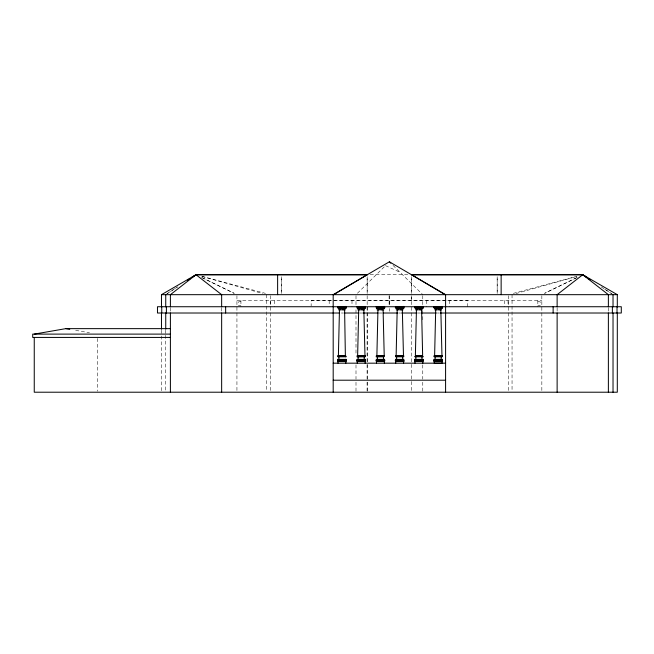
<?xml version="1.0" encoding="UTF-8"?>
<svg xmlns="http://www.w3.org/2000/svg" width="654" height="654" viewBox="0 0 654 654"><rect width="100%" height="100%" fill="white"/><g stroke="black" fill="none" stroke-linecap="round" stroke-linejoin="round"><path stroke-width="0.49" stroke-dasharray="3.27 2.45" d="M367.164 391.198L367.164 380.007M367.164 378.993L367.164 362.717M367.164 361.703L367.164 306.783M411.611 300.505L411.611 295.649M357.436 293.262L385.754 265.361M165.74 294.668L177.52 286.918M167.252 293.572L177.406 286.918M577.294 277.394L544.561 293.335L578.324 276.887M515.981 293.572L576.861 276.397M513.333 293.368L576.885 276.307M370.189 274.729L408.578 274.729M236.936 300.505L541.839 300.505M240.934 301.756L238.628 301.756L238.628 305.532L240.934 305.532M537.841 301.756L540.139 301.756L540.139 305.532L537.841 305.532M341.363 313.013L343.448 313.013M359.757 313.013L361.826 313.013M379.165 313.013L382.238 313.013M398.572 313.013L400.624 313.013M417.971 313.013L420.04 313.013M437.363 313.013L439.455 313.013M75.668 330.352L89.467 332.747M201.89 276.307L265.442 293.368M201.914 276.397L262.794 293.572M385.476 265.638L400.003 272.252M201.481 277.394L234.214 293.335L201.481 277.386M604.754 289.142L611.523 293.572M601.255 286.918L613.027 294.668M393.013 265.361L422.77 294.676M608.375 307.887L608.375 311.95M557.126 307.887L557.126 311.95M541.839 295.698L541.839 391.198M537.841 300.505L537.841 306.783M512.049 294.676L512.049 391.198M508.444 295.698L508.444 391.198M508.052 300.505L508.052 306.783M504.447 300.505L504.447 306.783M467.618 306.734L467.618 300.456L311.149 300.456L311.149 305.884M449.584 300.456L449.584 306.734M426.768 300.456L426.768 306.734M422.77 295.682L422.77 306.734M422.77 310.813L422.77 320.002M422.77 364.899L422.77 379.189M422.77 382.206L422.77 392.212M411.611 295.698L411.611 392.212M389.653 295.649L389.653 306.783M389.383 300.505L389.383 305.884M389.383 308.533L389.383 311.222M389.114 295.649L389.114 306.783M367.164 295.649L367.164 363.763M367.164 364.785L367.164 381.037M367.164 382.05L367.164 392.212M355.997 295.682L355.997 304.723M355.997 309.8L355.997 353.675M355.997 364.899L355.997 379.189M355.997 382.206L355.997 392.212M351.999 300.456L351.999 306.734M329.191 300.456L329.191 305.835M274.328 300.505L274.328 306.783M270.723 300.505L270.723 306.783M270.331 295.698L270.331 391.198M266.726 294.676L266.726 391.198M240.934 300.505L240.934 306.783M236.936 295.698L236.936 391.198M221.649 307.887L221.649 311.95M170.4 307.887L170.4 311.95M165.74 330.237L165.74 334.3M165.74 335.314L165.74 391.198M161.473 330.237L161.473 391.198M97.356 338.437L97.356 391.198M281.596 276.724L281.596 293.679L281.596 276.724M367.164 276.724L367.164 293.679L367.164 276.724M411.611 276.724L411.611 293.679L411.611 276.724M497.179 276.724L497.179 293.679L497.179 276.724"/><path stroke-width="0.98" d="M277.623 294.676L277.623 274.729M338.396 355.572L339.451 310.143M357.64 355.572L358.694 310.143M376.884 355.572L377.938 310.143M396.136 355.572L397.182 310.143M416.434 310.143L415.38 355.572L422.517 355.563M435.678 310.143L434.624 355.572L442.284 355.523L441.761 355.563M345.901 361.523L345.852 363.174M365.145 361.523L365.096 363.174M384.388 361.523L384.339 363.174M403.632 361.523L403.583 363.174M422.876 361.523L422.827 363.174M442.12 361.523L442.071 363.174L434.24 363.183L434.191 361.531M346.277 360.804L337.587 360.812M365.521 360.804L356.831 360.812M384.765 360.804L376.075 360.812M404.098 360.804L395.237 360.812L395.654 360.248L403.682 360.24L403.943 361.172L395.318 360.812M423.252 360.804L414.571 360.812M442.496 360.804L433.815 360.812M346.105 361.172L337.758 361.18M365.349 361.172L357.002 361.18M384.593 361.172L376.344 361.531M403.837 361.172L395.498 361.18M423.081 361.172L414.742 361.18M442.325 361.172L433.986 361.18M338.674 307.388L338.461 307.977L345.402 307.969L345.402 306.8L338.461 306.8L338.674 307.388L345.189 307.38M357.918 307.388L357.713 307.977L364.646 307.969L364.646 306.8L357.705 306.8L357.918 307.388L364.433 307.38M377.162 307.388L376.957 307.977L383.89 307.969L383.89 306.8L376.957 306.8L377.162 307.388L383.677 307.38M396.406 307.388L396.201 307.977L403.134 307.969L403.134 306.8L396.201 306.8L396.406 307.388L402.921 307.38M415.65 307.388L415.445 307.977L422.378 307.969L422.378 306.8L415.445 306.8L415.65 307.388L422.165 307.38M434.894 307.388L434.689 307.977L441.622 307.969L441.622 306.8L434.689 306.8L434.894 307.388L441.409 307.38M345.557 306.407C343.669 308.655 347.781 308.655 345.892 306.407M357.002 306.677C356.618 310.429 359.234 306.031 357.133 306.522M364.801 306.407C362.913 308.655 367.025 308.655 365.136 306.407M376.246 306.677C375.862 310.429 378.478 306.031 376.377 306.522M384.045 306.407C382.157 308.655 386.269 308.655 384.38 306.407M403.289 306.407C401.401 308.655 405.521 308.655 403.624 306.407M414.734 306.677C414.35 310.429 416.966 306.031 414.865 306.522M422.533 306.407C420.645 308.655 424.765 308.655 422.868 306.407M441.777 306.407C439.889 308.655 444.009 308.655 442.112 306.407M346.187 308.091L345.557 308.353M365.431 308.091L364.646 308.255M384.675 308.091L384.217 308.386M403.919 308.091L403.134 308.255M423.163 308.091L422.533 308.353M442.406 308.091L441.622 308.255M445.17 294.676L411.505 274.729L582.747 274.729L586.981 277.5L582.747 274.729L557.126 294.676L557.126 306.873M188.45 279.716L190.134 278.604M367.27 274.729L196.02 274.729L191.818 277.5L196.02 274.729L367.27 274.729L333.605 294.676M187.559 280.272L190.101 278.612M445.587 392.212L445.587 294.676L389.383 261.788L333.188 294.676L333.188 392.212M161.473 306.873L161.473 294.676L196.02 274.729L170.4 294.676L170.4 306.873M34.253 334.112L65.809 328.643L170.4 328.643M338.927 307.977L339.483 307.977M341.036 307.977L340.203 307.977L340.203 309.792M338.47 308.598L342.827 308.598L342.827 307.969L343.669 307.969L343.669 309.792L338.47 309.792M343.669 308.598L345.279 307.969M358.171 307.977L358.727 307.977M360.28 307.977L359.447 307.977L359.447 309.792M357.713 308.598L362.071 308.598L362.071 307.969L362.913 307.969L362.913 309.792L357.713 309.792M362.913 307.969L362.913 308.598L364.646 307.969M377.415 307.977L377.971 307.977M379.524 307.977L378.691 307.977L378.691 309.792M376.957 308.598L381.323 308.598L381.323 307.969L382.157 307.969L382.157 309.792L376.957 309.792M396.667 307.977L397.215 307.977M398.768 307.977L397.934 307.977L397.934 309.792M396.316 308.598L400.567 308.598L400.567 307.969L401.401 307.969L401.401 309.792L396.201 309.792M401.401 307.969L401.401 308.598L403.134 307.969M415.911 307.977L416.459 307.977M342.859 308.116L343.448 308.116M381.347 308.116L381.936 308.116M418.012 307.977L417.178 307.977L417.178 309.792M415.445 308.598L419.811 308.598L419.811 307.969L420.645 307.969L420.645 309.792L415.445 309.792M435.155 307.977L435.703 307.977M437.256 307.977L436.422 307.977L436.422 309.792M435.155 308.598L439.055 308.598L439.055 307.969L439.889 307.969L439.889 309.792L434.689 309.792M439.889 307.969L439.889 308.598L441.622 307.969M344.936 308.59L345.402 308.59M364.18 308.59L364.646 308.59M383.424 308.59L383.89 308.59M402.668 308.59L403.134 308.59M421.912 308.59L422.378 308.59M441.156 308.59L441.622 308.59M343.669 309.792L345.402 309.792M362.913 309.792L364.646 309.792M382.157 309.792L383.89 309.792M401.401 309.792L403.134 309.792M420.645 309.792L422.378 309.792M439.889 309.792L441.622 309.792M415.552 355.531C413.565 355.531 424.659 355.523 422.141 355.523M435.539 355.531L434.019 355.531L442.03 355.523M402.57 355.563L403.796 355.523L395.531 355.531L397.215 355.531M422.647 355.563L421.593 310.135M337.799 356.724L346.203 356.716L345.631 356.716M365.308 356.594L356.896 356.724L365.308 356.716M403.796 356.594L395.556 356.602M415.028 356.602L422.705 356.594M442.284 356.594L434.019 356.602M395.531 356.724L403.796 356.716M414.775 356.724L423.187 356.716L422.615 356.716M434.019 356.724L442.284 356.716M338.224 359.389L337.652 359.389L346.211 359.381M357.468 359.389L356.896 359.389L365.455 359.381M376.72 359.389L376.14 359.389L384.699 359.381L384.127 359.381M395.964 359.389L395.392 359.389L403.943 359.381L403.371 359.381M415.887 356.724L415.887 359.389L414.636 359.389L423.187 359.381M434.452 359.389L433.88 359.389L442.431 359.381M411.505 274.729L582.747 274.729M161.473 294.676L617.302 294.676L617.302 306.873M383.767 307.969L382.157 308.598M422.263 307.969L420.645 308.598L420.645 307.969M339.32 313.013L157.475 313.013L157.475 306.734L621.3 306.734L621.3 313.013L440.477 313.013M344.429 313.013L358.735 313.013M362.823 313.013L378.143 313.013M383.252 313.013L397.558 313.013M401.646 313.013L416.974 313.013M421.062 313.013L436.39 313.013M170.4 334.112L32.7 334.112L32.7 337.423L170.4 337.423M339.475 355.531L337.824 355.531L345.729 355.523M340.432 355.531L341.486 355.531M342.573 355.531L343.612 355.523M345.369 355.563L344.609 310.135M358.719 355.531L357.068 355.531L365.308 355.523L364.409 355.523M359.675 355.531L360.73 355.531M361.817 355.531L362.856 355.523M377.963 355.531L376.287 355.531L384.552 355.523L383.653 355.523M378.919 355.531L379.974 355.531M381.061 355.531L382.099 355.523M398.163 355.531L399.218 355.531M400.305 355.531L401.343 355.523M337.824 356.602L345.729 356.594M384.217 356.594C378.045 356.569 369.445 356.822 384.127 356.716M345.639 359.381L346.064 359.381M364.883 359.381L365.308 359.381M422.615 359.381L423.04 359.381M441.859 359.381L442.284 359.381M442.169 360.24L434.142 360.248L433.725 360.812L442.586 360.804L442.169 360.24L442.586 360.804M333.188 363.183L445.587 363.183M333.188 380.203L445.587 380.203M65.809 328.643L69.749 329.33M617.302 294.676L582.747 274.729L608.375 294.676L608.375 306.873M588.674 278.612L590.366 279.716L588.633 278.604M196.02 274.729L221.649 294.676L221.649 306.873M389.383 261.788L390.839 263.219M414.947 361.531L414.996 363.183M395.703 361.531L395.752 363.183M376.508 361.915L376.508 363.183M357.215 361.531L357.264 363.183M337.971 361.531L338.02 363.183M440.837 310.135L441.957 355.563M402.341 310.135L403.469 355.563M383.097 310.135L384.217 355.563M363.853 310.135L364.973 355.563M441.18 356.716L441.18 359.602M440.608 307.969L440.608 309.792M439.055 307.969L439.055 309.792M435.131 356.724L435.131 359.61M421.936 356.716L421.936 359.602M419.811 307.969L419.811 309.792M402.684 356.716L402.692 359.602M402.12 307.969L402.12 309.792M400.567 307.969L400.567 309.792M396.643 356.724L396.643 359.61M383.44 356.716L383.448 359.602M381.323 307.969L381.323 309.792M377.391 356.724L377.399 359.61M364.196 356.716L364.204 359.602M363.632 307.969L363.632 309.792M362.071 307.969L362.079 309.792M358.147 356.724L358.155 359.61M344.388 307.969L344.388 309.792M342.827 307.969L342.835 309.792M338.903 356.724L338.911 359.61M617.302 312.964L617.302 392.212L34.253 392.212L34.253 337.423M617.024 306.734L617.024 313.013M613.027 294.676L613.027 306.873M613.027 312.964L613.027 392.212M612.373 306.734L612.373 313.013M608.375 312.964L608.375 392.212M557.126 312.964L557.126 392.212M553.129 306.734L553.129 313.013M501.144 274.729L501.144 294.676M442.071 360.24L442.071 359.602L434.24 359.61L434.24 360.248M422.827 360.24L422.827 359.602L414.996 359.61L414.996 360.248M403.583 360.24L403.583 359.602L395.752 359.61L395.752 360.248M384.339 360.24L384.339 359.602L376.508 359.61L376.508 360.248M365.096 360.24L365.096 359.602L357.256 359.61L357.256 360.248M345.852 360.24L345.852 359.602L338.012 359.61L338.012 360.248M225.646 306.734L225.646 313.013M221.649 312.964L221.649 392.212M170.4 312.964L170.4 392.212M166.402 306.734L166.402 313.013M165.74 294.676L165.74 306.873M165.74 312.964L165.74 329.224M161.742 306.734L161.742 313.013M161.473 312.964L161.473 329.224M337.587 307.127C338.29 310.822 339.581 304.601 337.587 307.127M395.318 307.127C396.022 310.822 397.321 304.601 395.318 307.127M433.806 307.127C434.509 310.822 435.809 304.601 433.806 307.127M337.922 360.248L337.497 360.812L346.367 360.804L345.95 360.24L337.922 360.248M357.166 360.248L356.741 360.812L365.611 360.804L365.194 360.24L357.166 360.248M376.41 360.248L375.993 360.812L384.854 360.804L384.438 360.24L376.41 360.248M414.898 360.248L414.481 360.812L423.342 360.804L422.925 360.24L414.898 360.248"/></g></svg>
